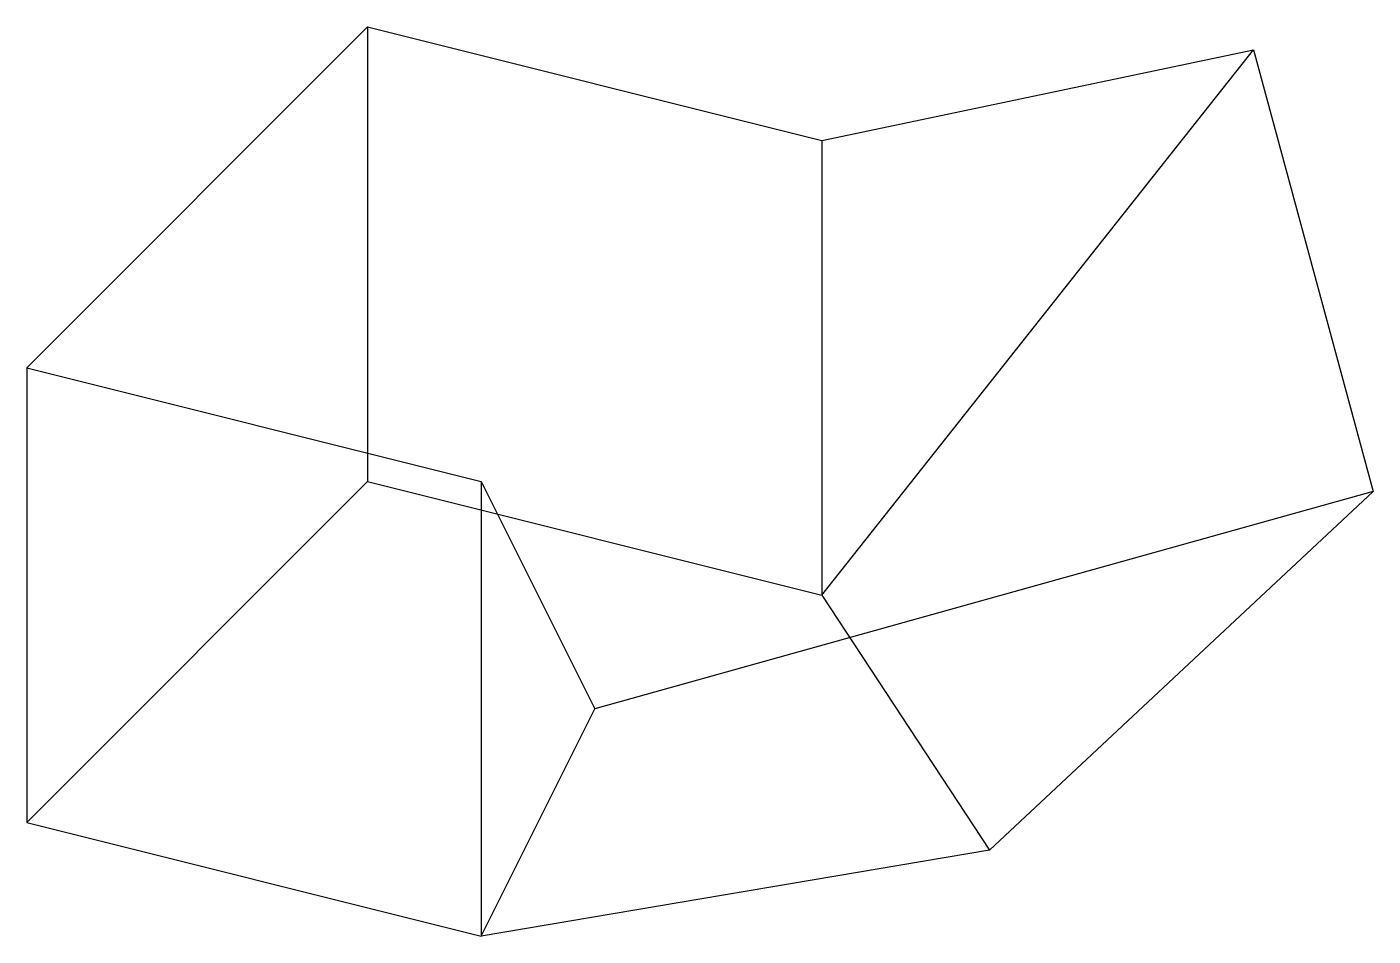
# Model space of a CAD drawing. Extents: x 2.6 to 50, y 2.7 to 34.7.
import ezdxf

# ---------------------------------------------------------------- set-up
doc = ezdxf.new("R2010")
doc.units = 0
doc.header["$MEASUREMENT"] = 0
doc.layers.get('0').update_dxf_attribs({"linetype": 'CONTINUOUS'})
doc.layers.add('1', color=7, linetype='CONTINUOUS')
doc.layers.add('RESULTADO', color=7, linetype='CONTINUOUS')

msp = doc.modelspace()

# ---------------------------------------------------------------- linework, layer by layer
at = {"color": 7, "linetype": 'CONTINUOUS'}
msp.add_line((50.0199, 18.334), (36.5064, 5.7124), dxfattribs=at)
at = {"layer": '1', "color": 7, "linetype": 'CONTINUOUS'}
msp.add_line((14.6071, 18.6873), (2.6071, 6.6872), dxfattribs=at)
at = {"layer": 'RESULTADO', "color": 7, "linetype": 'CONTINUOUS'}
for p, q in [((14.6071, 34.6872), (2.6071, 22.6872)), ((14.6071, 34.6872), (14.6071, 18.6873)), ((14.6071, 34.6872), (30.6071, 30.6872)), ((30.6071, 14.6872), (45.8071, 33.8872)), ((30.6071, 30.6872), (45.8071, 33.8872)), ((45.8071, 33.8872), (50.0199, 18.334)), ((30.6071, 30.6872), (30.6071, 14.6872)), ((2.6071, 22.6872), (2.6071, 6.6872)), ((2.6071, 22.6872), (18.6071, 18.6872)), ((14.6071, 18.6873), (30.6071, 14.6872)), ((18.6071, 18.6872), (18.6071, 2.6872)), ((18.6071, 18.6872), (22.6071, 10.6872)), ((50.0199, 18.334), (22.6071, 10.6872)), ((30.6071, 14.6872), (36.5064, 5.7124)), ((18.6071, 2.6872), (22.6071, 10.6872)), ((2.6071, 6.6872), (18.6071, 2.6872)), ((36.5064, 5.7124), (18.6071, 2.6872))]:
    msp.add_line(p, q, dxfattribs=at)

doc.saveas('drawing.dxf')
